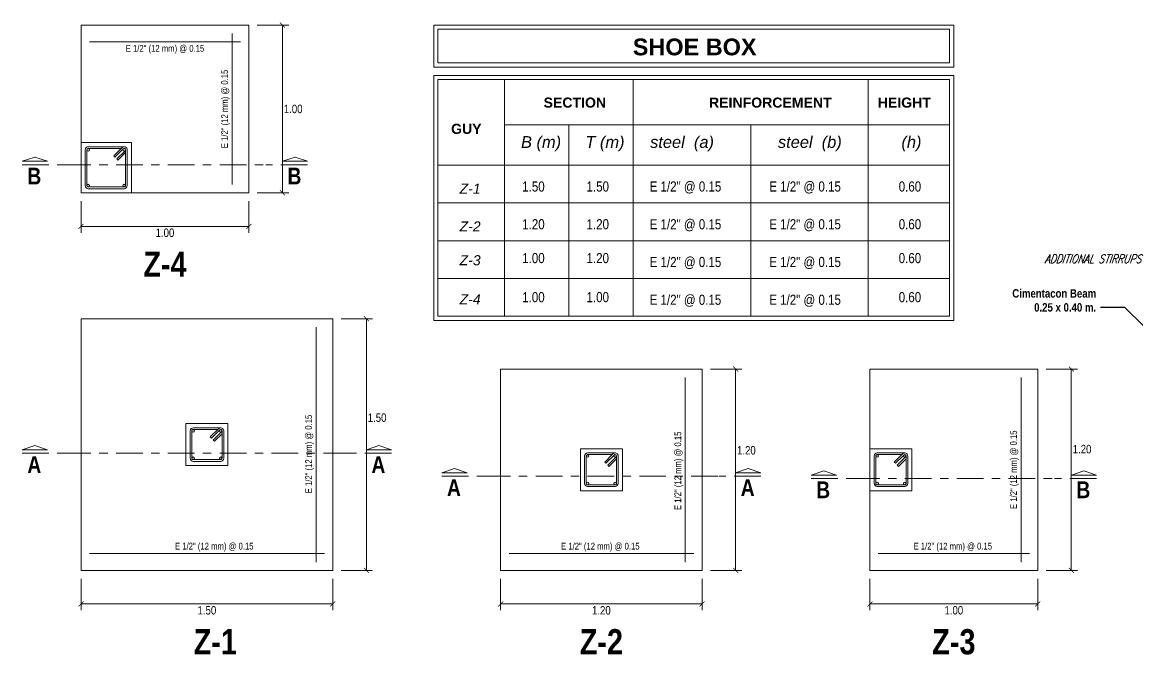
# Model space of a CAD drawing. Header units: millimetres. Extents: x 68 to 194, y 47 to 103.
# Drawn here: x 166.4 to 179.68, y 87.17 to 94.7 of the extents above; entities that cross this region are included whole.
import ezdxf
from ezdxf.enums import TextEntityAlignment as Align

# ---------------------------------------------------------------- set-up
doc = ezdxf.new("R2010")
doc.units = ezdxf.units.MM
doc.linetypes.add('CENTER2', pattern=[28.575, 19.05, -3.175, 3.175, -3.175])
doc.linetypes.add('CENTERX2', pattern=[101.6, 63.5, -12.7, 12.7, -12.7])
for name, color, linetype, lineweight in [('Dimención', 1, 'Continuous', 20), ('E_Columna', 3, 'Continuous', 25), ('E_Estribo', 1, 'CENTER2', 20), ('E_Fierros', 2, 'Continuous', 50), ('E_Tipo de Techado', 6, 'Continuous', 15), ('E_Zapata', 30, 'Continuous', 25), ('G_Complemento', 30, 'Continuous', 20), ('G_Cortes', 3, 'Continuous', 60), ('G_Texto', 122, 'Continuous', 20)]:
    doc.layers.add(name, color=color, linetype=linetype, lineweight=lineweight)
doc.layers.add('G_Acotación', color=171, linetype='Continuous')
doc.styles.add('Acotacion', font='ARIALN.TTF')
doc.styles.add('ARIAL', font='ariali.ttf', dxfattribs={"height": 0.12})
doc.styles.add('Arial Marron', font='ARIALN.TTF')
doc.styles.add('Cotas', font='ARIALNB.TTF', dxfattribs={"height": 0.1})
doc.styles.add('Notas', font='ARIALNB.TTF', dxfattribs={"height": 0.15})
doc.styles.add('Sub Titulo', font='swissb.ttf')
doc.styles.add('Textos', font='simplex.shx', dxfattribs={"width": 0.8, "oblique": 20})
doc.styles.add('Textos Simples', font='swissci.ttf', dxfattribs={"width": 1.2})
doc.styles.add('Titulo Detalles', font='swissb.ttf')
doc.dimstyles.new('150', dxfattribs={"dimtxt": 1, "dimasz": 0.06, "dimexe": 0.06, "dimexo": 0.08, "dimgap": 0.05, "dimtad": 2, "dimtih": 1, "dimtoh": 1, "dimzin": 1, "dimdsep": 46, "dimtxsty": 'Cotas', "dimblk": 'ARCHTICK', "dimcen": 0.25, "dimdle": 0.06, "dimclrd": 256, "dimclre": 256, "dimclrt": 5, "dimazin": 0, "dimtp": 0.2, "dimtm": 0.2, "dimtfac": 1, "dimtix": 1, "dimtmove": 1, "dimatfit": 0, "dimfxl": 0, "dimtolj": 1, "dimtzin": 1, "dimarcsym": 0})
doc.dimstyles.new('Lenin_25', dxfattribs={"dimscale": 0.5, "dimtxt": 0.2, "dimasz": 0.12, "dimexe": 0.15, "dimexo": 0.2, "dimgap": 0.05, "dimtad": 2, "dimtih": 1, "dimtoh": 1, "dimlfac": 0.5, "dimzin": 4, "dimdsep": 46, "dimtxsty": 'Acotacion', "dimblk": 'ARCHTICK', "dimcen": 0.12, "dimclrd": 256, "dimclre": 256, "dimclrt": 4, "dimazin": 1, "dimtm": 1e-09, "dimtfac": 1, "dimtmove": 2, "dimatfit": 2, "dimldrblk": 'ARCHTICK', "dimfxl": 0, "dimtolj": 1, "dimlwd": 13, "dimlwe": 18, "dimarcsym": 0})

# ---------------------------------------------------------------- blocks, each defined once
blk = doc.blocks.new('_ArchTick')
at = {"color": 0, "linetype": 'ByBlock', "const_width": 0.15}
blk.add_lwpolyline([(-0.5, -0.5), (0.5, 0.5)], dxfattribs=at)
blk = doc.blocks.new('*D457')
at = {"layer": 'Defpoints', "color": 0}
for p in [(167.103, 92.67), (169.103, 92.67), (169.103, 92.27)]:
    blk.add_point(p, dxfattribs=at)
at = {"layer": 'G_Acotación', "lineweight": 18}
for p, q in [((167.103, 92.57), (167.103, 92.195)), ((169.103, 92.57), (169.103, 92.195))]:
    blk.add_line(p, q, dxfattribs=at)
at = {"layer": 'G_Acotación', "lineweight": 13}
blk.add_line((167.103, 92.27), (169.103, 92.27), dxfattribs=at)
at = {"layer": 'G_Acotación', "lineweight": 13, "xscale": 0.06, "yscale": 0.06, "zscale": 0.06, "rotation": 180}
blk.add_blockref('_ArchTick', (167.103, 92.27), dxfattribs=at)
at = {"layer": 'G_Acotación', "lineweight": 13, "xscale": 0.06, "yscale": 0.06, "zscale": 0.06}
blk.add_blockref('_ArchTick', (169.103, 92.27), dxfattribs=at)
at = {"layer": 'G_Acotación', "color": 4, "lineweight": 5, "insert": (168.103, 92.194), "char_height": 0.1, "attachment_point": 5, "style": 'Acotacion'}
blk.add_mtext('\\A1;1.00', dxfattribs=at)
blk = doc.blocks.new('*D458')
at = {"layer": 'Defpoints', "color": 0}
for p in [(169.103, 94.67), (169.503, 94.67), (169.103, 92.67)]:
    blk.add_point(p, dxfattribs=at)
at = {"layer": 'G_Acotación', "lineweight": 18}
for p, q in [((169.203, 94.67), (169.578, 94.67)), ((169.203, 92.67), (169.578, 92.67))]:
    blk.add_line(p, q, dxfattribs=at)
at = {"layer": 'G_Acotación', "lineweight": 13}
blk.add_line((169.503, 92.67), (169.503, 94.67), dxfattribs=at)
at = {"layer": 'G_Acotación', "lineweight": 13, "xscale": 0.06, "yscale": 0.06, "zscale": 0.06}
for p, rotation in [((169.503, 94.67), 90), ((169.503, 92.67), 270)]:
    blk.add_blockref('_ArchTick', p, dxfattribs=dict(at, rotation=rotation))
at = {"layer": 'G_Acotación', "color": 4, "lineweight": 5, "insert": (169.631, 93.67), "char_height": 0.1, "attachment_point": 5, "style": 'Acotacion'}
blk.add_mtext('\\A1;1.00', dxfattribs=at)
blk = doc.blocks.new('*D459')
at = {"layer": 'Defpoints', "color": 0}
for p in [(176.503, 88.17), (178.503, 88.17), (178.503, 87.77)]:
    blk.add_point(p, dxfattribs=at)
at = {"layer": 'G_Acotación', "lineweight": 18}
for p, q in [((176.503, 88.07), (176.503, 87.695)), ((178.503, 88.07), (178.503, 87.695))]:
    blk.add_line(p, q, dxfattribs=at)
at = {"layer": 'G_Acotación', "lineweight": 13}
blk.add_line((176.503, 87.77), (178.503, 87.77), dxfattribs=at)
at = {"layer": 'G_Acotación', "lineweight": 13, "xscale": 0.06, "yscale": 0.06, "zscale": 0.06, "rotation": 180}
blk.add_blockref('_ArchTick', (176.503, 87.77), dxfattribs=at)
at = {"layer": 'G_Acotación', "lineweight": 13, "xscale": 0.06, "yscale": 0.06, "zscale": 0.06}
blk.add_blockref('_ArchTick', (178.503, 87.77), dxfattribs=at)
at = {"layer": 'G_Acotación', "color": 4, "lineweight": 5, "insert": (177.503, 87.694), "char_height": 0.1, "attachment_point": 5, "style": 'Acotacion'}
blk.add_mtext('\\A1;1.00', dxfattribs=at)
blk = doc.blocks.new('*D460')
at = {"layer": 'Defpoints', "color": 0}
for p in [(178.503, 90.57), (178.903, 90.57), (178.503, 88.17)]:
    blk.add_point(p, dxfattribs=at)
at = {"layer": 'G_Acotación', "lineweight": 18}
for p, q in [((178.603, 90.57), (178.978, 90.57)), ((178.603, 88.17), (178.978, 88.17))]:
    blk.add_line(p, q, dxfattribs=at)
at = {"layer": 'G_Acotación', "lineweight": 13}
blk.add_line((178.903, 88.17), (178.903, 90.57), dxfattribs=at)
at = {"layer": 'G_Acotación', "lineweight": 13, "xscale": 0.06, "yscale": 0.06, "zscale": 0.06}
for p, rotation in [((178.903, 90.57), 90), ((178.903, 88.17), 270)]:
    blk.add_blockref('_ArchTick', p, dxfattribs=dict(at, rotation=rotation))
at = {"layer": 'G_Acotación', "color": 4, "lineweight": 5, "insert": (179.031, 89.615), "char_height": 0.1, "attachment_point": 5, "style": 'Acotacion'}
blk.add_mtext('\\A1;1.20', dxfattribs=at)
blk = doc.blocks.new('*D461')
at = {"layer": 'Defpoints', "color": 0}
for p in [(172.103, 88.17), (174.503, 88.17), (174.503, 87.77)]:
    blk.add_point(p, dxfattribs=at)
at = {"layer": 'G_Acotación', "lineweight": 18}
for p, q in [((172.103, 88.07), (172.103, 87.695)), ((174.503, 88.07), (174.503, 87.695))]:
    blk.add_line(p, q, dxfattribs=at)
at = {"layer": 'G_Acotación', "lineweight": 13}
blk.add_line((172.103, 87.77), (174.503, 87.77), dxfattribs=at)
at = {"layer": 'G_Acotación', "lineweight": 13, "xscale": 0.06, "yscale": 0.06, "zscale": 0.06, "rotation": 180}
blk.add_blockref('_ArchTick', (172.103, 87.77), dxfattribs=at)
at = {"layer": 'G_Acotación', "lineweight": 13, "xscale": 0.06, "yscale": 0.06, "zscale": 0.06}
blk.add_blockref('_ArchTick', (174.503, 87.77), dxfattribs=at)
at = {"layer": 'G_Acotación', "color": 4, "lineweight": 5, "insert": (173.303, 87.694), "char_height": 0.1, "attachment_point": 5, "style": 'Acotacion'}
blk.add_mtext('\\A1;1.20', dxfattribs=at)
blk = doc.blocks.new('*D462')
at = {"layer": 'Defpoints', "color": 0}
for p in [(174.503, 90.57), (174.903, 90.57), (174.503, 88.17)]:
    blk.add_point(p, dxfattribs=at)
at = {"layer": 'G_Acotación', "lineweight": 18}
for p, q in [((174.603, 90.57), (174.978, 90.57)), ((174.603, 88.17), (174.978, 88.17))]:
    blk.add_line(p, q, dxfattribs=at)
at = {"layer": 'G_Acotación', "lineweight": 13}
blk.add_line((174.903, 88.17), (174.903, 90.57), dxfattribs=at)
at = {"layer": 'G_Acotación', "lineweight": 13, "xscale": 0.06, "yscale": 0.06, "zscale": 0.06}
for p, rotation in [((174.903, 90.57), 90), ((174.903, 88.17), 270)]:
    blk.add_blockref('_ArchTick', p, dxfattribs=dict(at, rotation=rotation))
at = {"layer": 'G_Acotación', "color": 4, "lineweight": 5, "insert": (175.031, 89.601), "char_height": 0.1, "attachment_point": 5, "style": 'Acotacion'}
blk.add_mtext('\\A1;1.20', dxfattribs=at)
blk = doc.blocks.new('*D465')
at = {"layer": 'Defpoints', "color": 0}
for p in [(167.103, 88.17), (170.103, 88.17), (170.103, 87.77)]:
    blk.add_point(p, dxfattribs=at)
at = {"layer": 'G_Acotación', "lineweight": 18}
for p, q in [((167.103, 88.07), (167.103, 87.695)), ((170.103, 88.07), (170.103, 87.695))]:
    blk.add_line(p, q, dxfattribs=at)
at = {"layer": 'G_Acotación', "lineweight": 13}
blk.add_line((167.103, 87.77), (170.103, 87.77), dxfattribs=at)
at = {"layer": 'G_Acotación', "lineweight": 13, "xscale": 0.06, "yscale": 0.06, "zscale": 0.06, "rotation": 180}
blk.add_blockref('_ArchTick', (167.103, 87.77), dxfattribs=at)
at = {"layer": 'G_Acotación', "lineweight": 13, "xscale": 0.06, "yscale": 0.06, "zscale": 0.06}
blk.add_blockref('_ArchTick', (170.103, 87.77), dxfattribs=at)
at = {"layer": 'G_Acotación', "color": 4, "lineweight": 5, "insert": (168.603, 87.694), "char_height": 0.1, "attachment_point": 5, "style": 'Acotacion'}
blk.add_mtext('\\A1;1.50', dxfattribs=at)
blk = doc.blocks.new('*D466')
at = {"layer": 'Defpoints', "color": 0}
for p in [(170.103, 91.17), (170.503, 91.17), (170.103, 88.17)]:
    blk.add_point(p, dxfattribs=at)
at = {"layer": 'G_Acotación', "lineweight": 18}
for p, q in [((170.203, 91.17), (170.578, 91.17)), ((170.203, 88.17), (170.578, 88.17))]:
    blk.add_line(p, q, dxfattribs=at)
at = {"layer": 'G_Acotación', "lineweight": 13}
blk.add_line((170.503, 88.17), (170.503, 91.17), dxfattribs=at)
at = {"layer": 'G_Acotación', "lineweight": 13, "xscale": 0.06, "yscale": 0.06, "zscale": 0.06}
for p, rotation in [((170.503, 91.17), 90), ((170.503, 88.17), 270)]:
    blk.add_blockref('_ArchTick', p, dxfattribs=dict(at, rotation=rotation))
at = {"layer": 'G_Acotación', "color": 4, "lineweight": 5, "insert": (170.631, 89.99), "char_height": 0.1, "attachment_point": 5, "style": 'Acotacion'}
blk.add_mtext('\\A1;1.50', dxfattribs=at)

msp = doc.modelspace()

# ---------------------------------------------------------------- hatches: boundary and pattern name
at = {"layer": 'E_Fierros', "lineweight": 5}
h = msp.add_hatch(color=256, dxfattribs=at)
edge = h.paths.add_edge_path()
edge.add_arc((167.1893, 93.184), 0.016, 0, 360)
edge = h.paths.add_edge_path()
edge.add_arc((167.6173, 93.184), 0.016, 0, 360)
edge = h.paths.add_edge_path()
edge.add_arc((167.6173, 92.756), 0.016, 0, 360)
edge = h.paths.add_edge_path()
edge.add_arc((167.1893, 92.756), 0.016, 0, 360)
h = msp.add_hatch(color=256, dxfattribs=at)
edge = h.paths.add_edge_path()
edge.add_arc((168.4393, 89.834), 0.016, 0, 360)
edge = h.paths.add_edge_path()
edge.add_arc((168.7673, 89.834), 0.016, 0, 360)
edge = h.paths.add_edge_path()
edge.add_arc((168.7673, 89.506), 0.016, 0, 360)
edge = h.paths.add_edge_path()
edge.add_arc((168.4393, 89.506), 0.016, 0, 360)
h = msp.add_hatch(color=256, dxfattribs=at)
edge = h.paths.add_edge_path()
edge.add_arc((173.1393, 89.534), 0.016, 0, 360)
edge = h.paths.add_edge_path()
edge.add_arc((173.4673, 89.534), 0.016, 0, 360)
edge = h.paths.add_edge_path()
edge.add_arc((173.4673, 89.206), 0.016, 0, 360)
edge = h.paths.add_edge_path()
edge.add_arc((173.1393, 89.206), 0.016, 0, 360)
h = msp.add_hatch(color=256, dxfattribs=at)
edge = h.paths.add_edge_path()
edge.add_arc((176.5893, 89.534), 0.016, 0, 360)
edge = h.paths.add_edge_path()
edge.add_arc((176.9173, 89.534), 0.016, 0, 360)
edge = h.paths.add_edge_path()
edge.add_arc((176.9173, 89.206), 0.016, 0, 360)
edge = h.paths.add_edge_path()
edge.add_arc((176.5893, 89.206), 0.016, 0, 360)

# ---------------------------------------------------------------- linework, layer by layer
at = {"layer": 'E_Columna', "lineweight": 5}
for points in [[(167.1033, 92.67), (167.7033, 92.67), (167.7033, 93.27), (167.1033, 93.27)], [(167.1033, 92.67), (167.7033, 92.67), (167.7033, 93.27), (167.1033, 93.27)], [(167.1033, 92.67), (167.7033, 92.67), (167.7033, 93.27), (167.1033, 93.27)], [(168.3533, 89.42), (168.8533, 89.42), (168.8533, 89.92), (168.3533, 89.92)], [(168.3533, 89.42), (168.8533, 89.42), (168.8533, 89.92), (168.3533, 89.92)], [(173.0533, 89.12), (173.5533, 89.12), (173.5533, 89.62), (173.0533, 89.62)], [(173.0533, 89.12), (173.5533, 89.12), (173.5533, 89.62), (173.0533, 89.62)], [(176.5033, 89.12), (177.0033, 89.12), (177.0033, 89.62), (176.5033, 89.62)], [(176.5033, 89.12), (177.0033, 89.12), (177.0033, 89.62), (176.5033, 89.62)]]:
    msp.add_lwpolyline(points, close=True, dxfattribs=at)
at = {"layer": 'E_Estribo', "linetype": 'Continuous', "lineweight": 5}
for p, q in [((167.507, 93.0963), (167.4928, 93.1104)), ((167.5296, 93.0737), (167.6286, 93.1727)), ((167.5437, 93.0595), (167.6333, 93.1491)), ((167.5296, 93.0737), (167.5437, 93.0595)), ((168.6796, 89.7237), (168.7786, 89.8227)), ((168.6937, 89.7095), (168.7833, 89.7991)), ((168.657, 89.7463), (168.6428, 89.7604)), ((168.6796, 89.7237), (168.6937, 89.7095)), ((173.3796, 89.4237), (173.4786, 89.5227)), ((173.3937, 89.4095), (173.4833, 89.4991)), ((176.8296, 89.4237), (176.9286, 89.5227)), ((176.8437, 89.4095), (176.9333, 89.4991)), ((173.357, 89.4463), (173.3428, 89.4604)), ((173.3796, 89.4237), (173.3937, 89.4095)), ((176.807, 89.4463), (176.7928, 89.4604)), ((176.8296, 89.4237), (176.8437, 89.4095))]:
    msp.add_line(p, q, dxfattribs=at)
for points in [[(167.6533, 93.184, 0.6681786), (167.5918, 93.2094), (167.4928, 93.1104), (167.507, 93.0963), (167.606, 93.1953, -0.6681786), (167.6333, 93.184), (167.6333, 92.756, -0.4142136), (167.6173, 92.74), (167.1893, 92.74, -0.4142136), (167.1733, 92.756), (167.1733, 93.184, -0.4142136), (167.1893, 93.2), (167.5824, 93.2), (167.5918, 93.2094, -0.1989124), (167.6173, 93.22), (167.1893, 93.22, 0.4142136), (167.1533, 93.184), (167.1533, 92.756, 0.4142136), (167.1893, 92.72), (167.6173, 92.72, 0.4142136), (167.6533, 92.756)], [(167.6333, 93.1491), (167.6333, 93.184, -0.1989124), (167.6286, 93.1727), (167.5296, 93.0737), (167.5437, 93.0595)], [(168.8033, 89.834, 0.6681786), (168.7418, 89.8594), (168.6428, 89.7604), (168.657, 89.7463), (168.756, 89.8453, -0.6681786), (168.7833, 89.834), (168.7833, 89.506, -0.4142136), (168.7673, 89.49), (168.4393, 89.49, -0.4142136), (168.4233, 89.506), (168.4233, 89.834, -0.4142136), (168.4393, 89.85), (168.7324, 89.85), (168.7418, 89.8594, -0.1989124), (168.7673, 89.87), (168.4393, 89.87, 0.4142136), (168.4033, 89.834), (168.4033, 89.506, 0.4142136), (168.4393, 89.47), (168.7673, 89.47, 0.4142136), (168.8033, 89.506)], [(168.7833, 89.7991), (168.7833, 89.834, -0.1989124), (168.7786, 89.8227), (168.6796, 89.7237), (168.6937, 89.7095)], [(173.5033, 89.534, 0.6681786), (173.4418, 89.5594), (173.3428, 89.4604), (173.357, 89.4463), (173.456, 89.5453, -0.6681786), (173.4833, 89.534), (173.4833, 89.206, -0.4142136), (173.4673, 89.19), (173.1393, 89.19, -0.4142136), (173.1233, 89.206), (173.1233, 89.534, -0.4142136), (173.1393, 89.55), (173.4324, 89.55), (173.4418, 89.5594, -0.1989124), (173.4673, 89.57), (173.1393, 89.57, 0.4142136), (173.1033, 89.534), (173.1033, 89.206, 0.4142136), (173.1393, 89.17), (173.4673, 89.17, 0.4142136), (173.5033, 89.206)], [(173.4833, 89.4991), (173.4833, 89.534, -0.1989124), (173.4786, 89.5227), (173.3796, 89.4237), (173.3937, 89.4095)], [(176.9533, 89.534, 0.6681786), (176.8918, 89.5594), (176.7928, 89.4604), (176.807, 89.4463), (176.906, 89.5453, -0.6681786), (176.9333, 89.534), (176.9333, 89.206, -0.4142136), (176.9173, 89.19), (176.5893, 89.19, -0.4142136), (176.5733, 89.206), (176.5733, 89.534, -0.4142136), (176.5893, 89.55), (176.8824, 89.55), (176.8918, 89.5594, -0.1989124), (176.9173, 89.57), (176.5893, 89.57, 0.4142136), (176.5533, 89.534), (176.5533, 89.206, 0.4142136), (176.5893, 89.17), (176.9173, 89.17, 0.4142136), (176.9533, 89.206)], [(176.9333, 89.4991), (176.9333, 89.534, -0.1989124), (176.9286, 89.5227), (176.8296, 89.4237), (176.8437, 89.4095)]]:
    msp.add_lwpolyline(points, format="xyb", close=True, dxfattribs=at)
at = {"layer": 'E_Fierros', "lineweight": 5}
for centre in [(167.1893, 93.184), (167.6173, 93.184), (167.1893, 92.756), (167.6173, 92.756), (168.4393, 89.834), (168.7673, 89.834), (168.4393, 89.506), (168.7673, 89.506), (173.1393, 89.534), (173.4673, 89.534), (176.5893, 89.534), (176.9173, 89.534), (173.1393, 89.206), (173.4673, 89.206), (176.5893, 89.206), (176.9173, 89.206)]:
    msp.add_circle(centre, 0.016, dxfattribs=at)
at = {"layer": 'E_Tipo de Techado', "lineweight": 5}
for p, q in [((168.9033, 92.77), (168.9033, 94.57)), ((167.2033, 94.47), (169.0033, 94.47)), ((169.9033, 88.27), (169.9033, 91.07)), ((174.3033, 88.27), (174.3033, 90.47)), ((178.3033, 88.27), (178.3033, 90.47)), ((167.2033, 88.37), (170.0033, 88.37)), ((172.2033, 88.37), (174.4033, 88.37)), ((176.6033, 88.37), (178.4033, 88.37))]:
    msp.add_line(p, q, dxfattribs=at)
at = {"layer": 'E_Zapata', "lineweight": 5}
for points in [[(167.1033, 92.67), (169.1033, 92.67), (169.1033, 94.67), (167.1033, 94.67)], [(167.1033, 88.17), (170.1033, 88.17), (170.1033, 91.17), (167.1033, 91.17)], [(172.1033, 88.17), (174.5033, 88.17), (174.5033, 90.57), (172.1033, 90.57)], [(176.5033, 88.17), (178.5033, 88.17), (178.5033, 90.57), (176.5033, 90.57)]]:
    msp.add_lwpolyline(points, close=True, dxfattribs=at)
at = {"layer": 'G_Complemento', "lineweight": 5}
for p, q in [((177.4533, 92.55), (171.3565, 92.55)), ((177.4533, 92.1), (171.3565, 92.1)), ((177.4533, 91.65), (171.3565, 91.65))]:
    msp.add_line(p, q, dxfattribs=at)
at = {"layer": 'G_Complemento', "color": 0, "lineweight": 5}
for points in [[(171.3065, 94.17), (177.5033, 94.17), (177.5033, 94.67), (171.3065, 94.67)], [(171.3065, 91.15), (177.5033, 91.15), (177.5033, 94.07), (171.3065, 94.07)]]:
    msp.add_lwpolyline(points, close=True, dxfattribs=at)
at = {"layer": 'G_Complemento', "lineweight": 5, "ltscale": 1.1}
msp.add_lwpolyline([(171.3565, 94.22), (177.4533, 94.22), (177.4533, 94.62), (171.3565, 94.62)], close=True, dxfattribs=at)
at = {"layer": 'G_Complemento', "lineweight": 5}
msp.add_lwpolyline([(171.3565, 91.2), (177.4533, 91.2), (177.4533, 94.02), (171.3565, 94.02)], close=True, dxfattribs=at)
for points in [[(172.1495, 94.02), (172.1495, 93)], [(173.6826, 94.02), (173.6826, 93)], [(176.4832, 94.02), (176.4832, 93)], [(172.1495, 93.48), (177.4533, 93.48)], [(172.916, 93.48), (172.916, 91.2)], [(175.0829, 93.48), (175.0829, 93)], [(171.3565, 93), (177.4533, 93)], [(172.1495, 93), (172.1495, 91.2)], [(173.6826, 93), (173.6826, 91.2)], [(175.0829, 93), (175.0829, 91.2)], [(176.4832, 93), (176.4832, 91.2)]]:
    msp.add_lwpolyline(points, dxfattribs=at)
at = {"layer": 'G_Cortes', "linetype": 'CENTERX2', "lineweight": 5, "ltscale": 0.005}
for p, q in [((166.9033, 93.0055), (169.3033, 93.0055)), ((166.9033, 89.5655), (170.3033, 89.5655)), ((171.9033, 89.2918), (174.7033, 89.2918)), ((176.3033, 89.2655), (178.7033, 89.2655))]:
    msp.add_line(p, q, dxfattribs=at)
at = {"layer": 'G_Cortes', "lineweight": 5}
for points in [[(166.7033, 93.0473), (166.4033, 93.0473), (166.5533, 93.0973), (166.7033, 93.0473)], [(169.8033, 93.0473), (169.5033, 93.0473), (169.6533, 93.0973), (169.8033, 93.0473)], [(166.7033, 89.6072), (166.4033, 89.6072), (166.5533, 89.6572), (166.7033, 89.6072)], [(170.8033, 89.6072), (170.5033, 89.6072), (170.6533, 89.6572), (170.8033, 89.6072)], [(171.7033, 89.3336), (171.4033, 89.3336), (171.5533, 89.3836), (171.7033, 89.3336)], [(175.2033, 89.3336), (174.9033, 89.3336), (175.0533, 89.3836), (175.2033, 89.3336)], [(176.1033, 89.3072), (175.8033, 89.3072), (175.9533, 89.3572), (176.1033, 89.3072)], [(179.2033, 89.3072), (178.9033, 89.3072), (179.0533, 89.3572), (179.2033, 89.3072)]]:
    msp.add_lwpolyline(points, dxfattribs=at)
at = {"layer": 'G_Cortes', "linetype": 'CENTERX2', "lineweight": 5, "ltscale": 0.005}
for points in [[(166.4033, 93.0055), (166.9033, 93.0055)], [(169.8033, 93.0055), (169.3033, 93.0055)], [(166.4033, 89.5655), (166.9033, 89.5655)], [(170.8033, 89.5655), (170.3033, 89.5655)], [(171.4033, 89.2918), (171.9033, 89.2918)], [(175.2033, 89.2918), (174.7033, 89.2918)], [(175.8033, 89.2655), (176.3033, 89.2655)], [(179.2033, 89.2655), (178.7033, 89.2655)]]:
    msp.add_lwpolyline(points, dxfattribs=at)

# ---------------------------------------------------------------- texts
at = {"layer": 'Dimención', "color": 253, "lineweight": 5, "insert": (179.1988, 91.2536), "char_height": 0.1, "width": 1.327526, "attachment_point": 9, "style": 'Cotas'}
msp.add_mtext('Cimentacon Beam \\P0.25 x 0.40 m.', dxfattribs=at)
at = {"layer": 'E_Columna', "lineweight": 5, "style": 'Notas'}
for s, p in [('Z-4', (168.1033, 91.67)), ('Z-1', (168.7033, 87.17)), ('Z-2', (173.3033, 87.17)), ('Z-3', (177.5033, 87.17))]:
    msp.add_text(s, height=0.3, rotation=0.03015, dxfattribs=at).set_placement(p, align=Align.CENTER)
at = {"layer": 'G_Cortes', "lineweight": 5, "char_height": 0.2, "width": 0.18, "attachment_point": 5, "style": 'Notas'}
for s, insert in [('B', (166.5464, 92.8706)), ('B', (169.6464, 92.8706)), ('A', (166.5464, 89.4306)), ('A', (170.6464, 89.4306)), ('A', (171.5464, 89.157)), ('A', (175.0464, 89.157)), ('B', (175.9464, 89.1306)), ('B', (179.0464, 89.1306))]:
    msp.add_mtext(s, dxfattribs=dict(at, insert=insert))
at = {"layer": 'G_Texto', "lineweight": 5}
for s, height, style, p in [('E 1/2" (12 mm) @ 0.15', 0.08, 'Arial Marron', (168.1033, 94.3521)), ('SHOE BOX', 0.2, 'Titulo Detalles', (174.4148, 94.3094))]:
    msp.add_text(s, height=height, dxfattribs=dict(at, style=style)).set_placement(p, align=Align.CENTER)
at = {"layer": 'G_Texto', "lineweight": 5, "style": 'Arial Marron'}
msp.add_text('E 1/2" (12 mm) @ 0.15', height=0.08, rotation=90, dxfattribs=at).set_placement((168.8533, 93.67), align=Align.CENTER)
at = {"layer": 'G_Texto', "lineweight": 5}
for s, height, style, p in [('SECTION', 0.12, 'Sub Titulo', (172.6147, 93.686)), ('REINFORCEMENT', 0.12, 'Sub Titulo', (174.5858, 93.686)), ('HEIGHT', 0.12, 'Sub Titulo', (176.5963, 93.686)), ('GUY', 0.12, 'Sub Titulo', (171.5125, 93.3732)), ('B (m)', 0.14, 'ARIAL', (172.3458, 93.206)), ('T (m)', 0.14, 'ARIAL', (173.1123, 93.206)), ('steel  (a)', 0.14, 'ARIAL', (173.884, 93.206)), ('steel  (b)', 0.14, 'ARIAL', (175.4071, 93.206)), ('(h)', 0.14, 'ARIAL', (176.8785, 93.206)), ('Z-1', 0.12, 'ARIAL', (171.6136, 92.66)), ('1.50', 0.12, 'Textos Simples', (172.3601, 92.686)), ('1.50', 0.12, 'Textos Simples', (173.1266, 92.686)), ('E 1/2" @ 0.15', 0.12, 'Textos Simples', (173.8786, 92.686)), ('E 1/2" @ 0.15', 0.12, 'Textos Simples', (175.3037, 92.686)), ('0.60', 0.12, 'Textos Simples', (176.846, 92.686)), ('Z-2 ', 0.12, 'ARIAL', (171.6136, 92.21)), ('1.20', 0.12, 'Textos Simples', (172.3601, 92.236)), ('1.20', 0.12, 'Textos Simples', (173.1266, 92.236)), ('E 1/2" @ 0.15', 0.12, 'Textos Simples', (173.8786, 92.236)), ('E 1/2" @ 0.15', 0.12, 'Textos Simples', (175.3037, 92.236)), ('0.60', 0.12, 'Textos Simples', (176.846, 92.236)), ('Z-3', 0.12, 'ARIAL', (171.6136, 91.8069)), ('1.00', 0.12, 'Textos Simples', (172.3601, 91.8329)), ('1.20', 0.12, 'Textos Simples', (173.1266, 91.8329)), ('E 1/2" @ 0.15', 0.12, 'Textos Simples', (173.8786, 91.786)), ('E 1/2" @ 0.15', 0.12, 'Textos Simples', (175.3037, 91.786)), ('0.60', 0.12, 'Textos Simples', (176.846, 91.8329)), ('Z-4', 0.12, 'ARIAL', (171.6136, 91.3411)), ('1.00', 0.12, 'Textos Simples', (172.3601, 91.3671)), ('1.00', 0.12, 'Textos Simples', (173.1266, 91.3671)), ('E 1/2" @ 0.15', 0.12, 'Textos Simples', (173.8786, 91.336)), ('E 1/2" @ 0.15', 0.12, 'Textos Simples', (175.3037, 91.336)), ('0.60', 0.12, 'Textos Simples', (176.846, 91.3671))]:
    msp.add_text(s, height=height, dxfattribs=dict(at, style=style)).set_placement(p)
at = {"layer": 'G_Texto', "lineweight": 5, "style": 'Arial Marron'}
for s, p in [('E 1/2" (12 mm) @ 0.15 ', (169.8783, 89.57)), ('E 1/2" (12 mm) @ 0.15 ', (174.2783, 89.37)), ('E 1/2" (12 mm) @ 0.15', (178.2783, 89.37))]:
    msp.add_text(s, height=0.08, rotation=90, dxfattribs=at).set_placement(p, align=Align.BOTTOM_CENTER)
for p in [(168.7033, 88.395), (173.3033, 88.395), (177.5033, 88.395)]:
    msp.add_text('E 1/2" (12 mm) @ 0.15 ', height=0.08, dxfattribs=at).set_placement(p, align=Align.BOTTOM_CENTER)
at = {"layer": 'G_Texto', "lineweight": 5, "insert": (179.7354, 91.8836), "char_height": 0.1, "width": 1.52, "attachment_point": 6, "style": 'Textos'}
msp.add_mtext('ADDITIONAL STIRRUPS', dxfattribs=at)

# ---------------------------------------------------------------- dimensions: what is measured, and where the dimension line sits
at = {"layer": 'G_Acotación', "lineweight": 5}
dim = msp.add_linear_dim(base=(169.5033, 94.67), p1=(169.1033, 92.67), p2=(169.1033, 94.67), angle=90, dimstyle='Lenin_25', dxfattribs=at)
dim.commit()
dim.dimension.update_dxf_attribs({"geometry": '*D458', "text_midpoint": (169.6308, 93.67)})
for base, p1, p2, picture, middle in [((169.1033, 92.27), (167.1033, 92.67), (169.1033, 92.67), '*D457', (168.1033, 92.1939)), ((170.1033, 87.77), (167.1033, 88.17), (170.1033, 88.17), '*D465', (168.6033, 87.6939)), ((174.5033, 87.77), (172.1033, 88.17), (174.5033, 88.17), '*D461', (173.3033, 87.6939)), ((178.5033, 87.77), (176.5033, 88.17), (178.5033, 88.17), '*D459', (177.5033, 87.6939))]:
    dim = msp.add_linear_dim(base=base, p1=p1, p2=p2, dimstyle='Lenin_25', dxfattribs=at)
    dim.commit()
    dim.dimension.update_dxf_attribs({"geometry": picture, "text_midpoint": middle})
for base, p1, p2, picture, middle in [((170.5033, 91.17), (170.1033, 88.17), (170.1033, 91.17), '*D466', (170.6308, 89.9905)), ((174.9033, 90.57), (174.5033, 88.17), (174.5033, 90.57), '*D462', (175.0308, 89.6008)), ((178.9033, 90.57), (178.5033, 88.17), (178.5033, 90.57), '*D460', (179.0308, 89.6148))]:
    dim = msp.add_linear_dim(base=base, p1=p1, p2=p2, angle=90, dimstyle='Lenin_25', dxfattribs=at)
    dim.commit()
    dim.dimension.update_dxf_attribs({"geometry": picture, "text_midpoint": middle, "dimtype": 160})

# ---------------------------------------------------------------- leaders
at = {"layer": 'Dimención', "lineweight": 5, "annotation_type": 0, "has_hookline": 1, "hookline_direction": 1, "text_width": 0.9865}
msp.add_leader([(180.426, 90.4318), (179.5415, 91.3036), (179.2488, 91.3036)], dimstyle='150', override={"dimasz": 0.12, "dimgap": 0.05, "dimtad": 0, "dimldrblk": 'ClosedBlank'}, dxfattribs=at)

doc.saveas('drawing.dxf')
